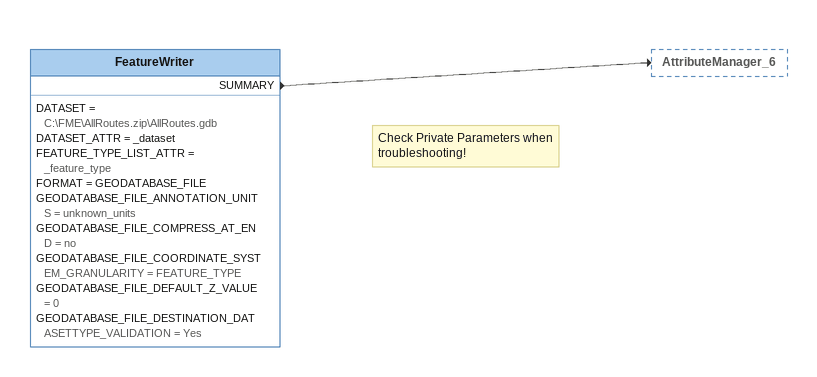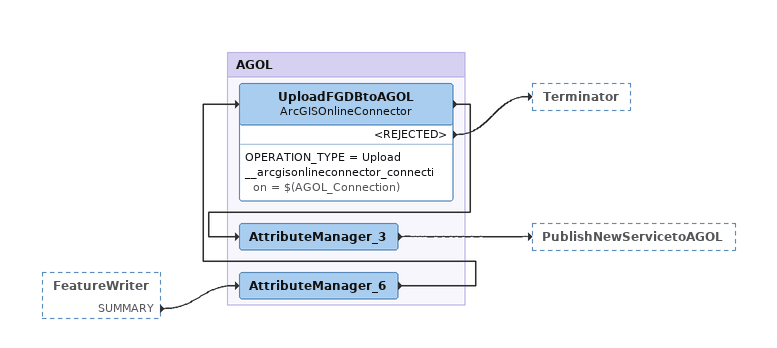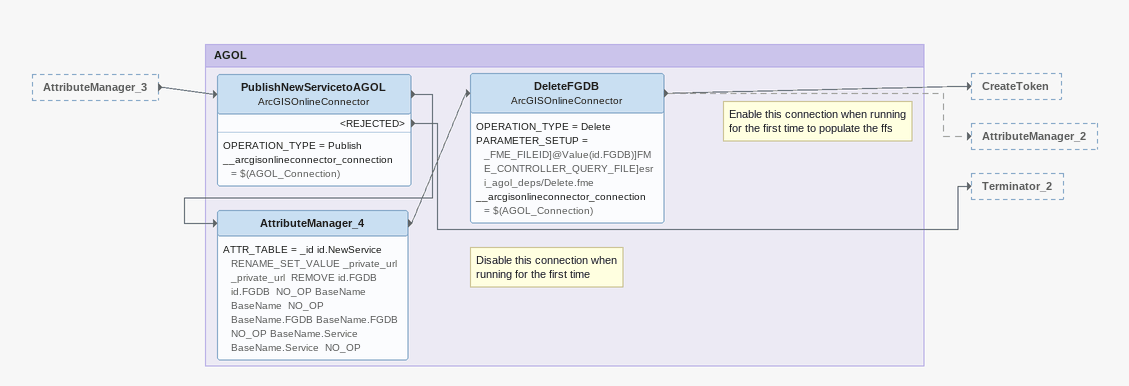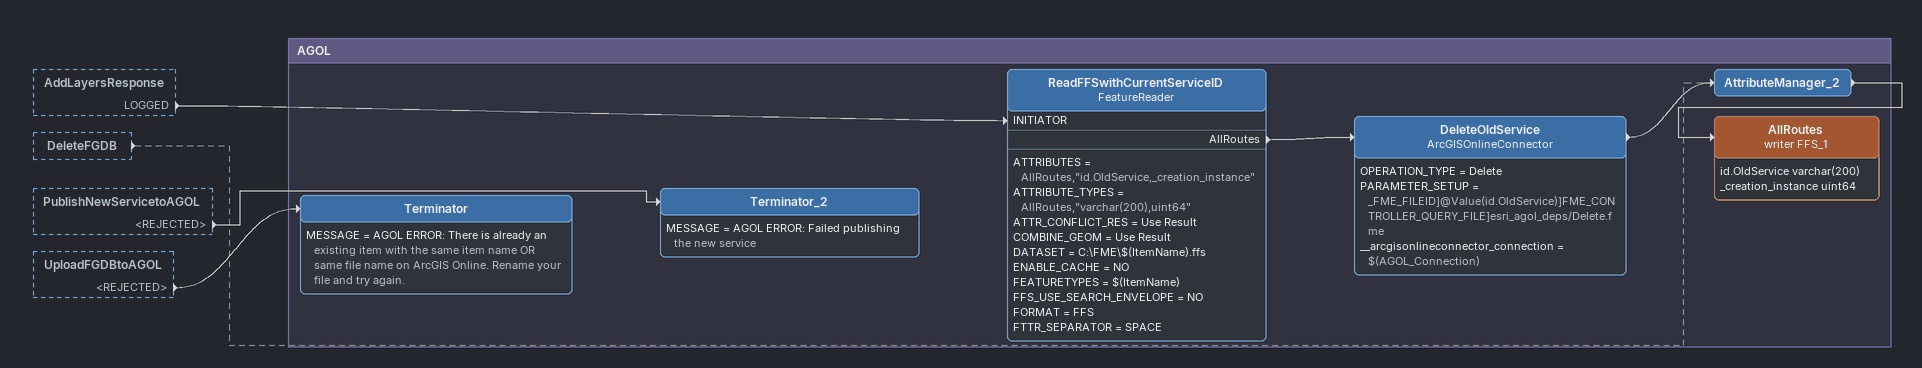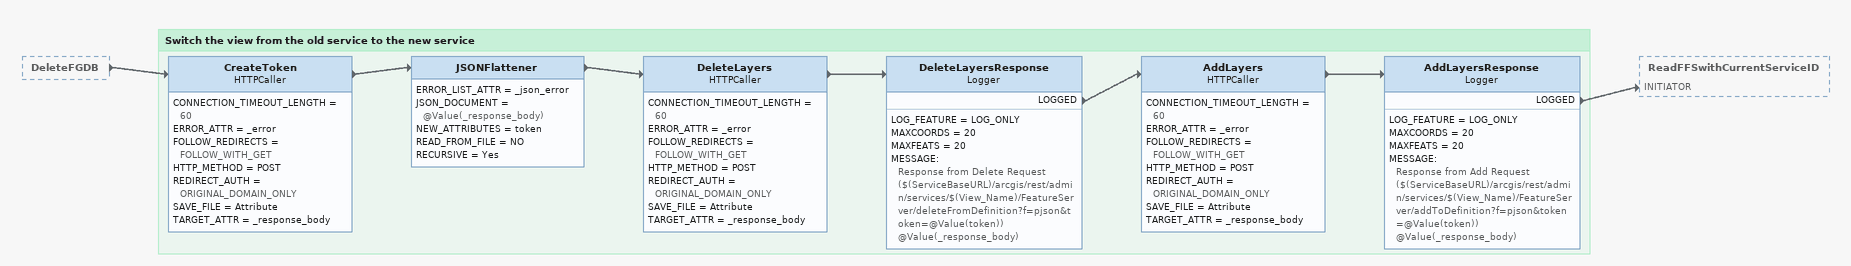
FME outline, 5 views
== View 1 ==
Note: Check Private Parameters when troubleshooting!
FeatureWriter
    DATASET = C:\FME\AllRoutes.zip\AllRoutes.gdb
    DATASET_ATTR = _dataset
    FEATURE_TYPE_LIST_ATTR = _feature_type
    FORMAT = GEODATABASE_FILE
    GEODATABASE_FILE_ANNOTATION_UNITS = unknown_units
    GEODATABASE_FILE_COMPRESS_AT_END = no
    GEODATABASE_FILE_COORDINATE_SYSTEM_GRANULARITY = FEATURE_TYPE
    GEODATABASE_FILE_DEFAULT_Z_VALUE = 0
    GEODATABASE_FILE_DESTINATION_DATASETTYPE_VALIDATION = Yes
    SUMMARY -> AttributeManager_6

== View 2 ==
FeatureWriter [outside]
    SUMMARY -> AttributeManager_6

Bookmark: AGOL
AttributeManager_6
    -> UploadFGDBtoAGOL
UploadFGDBtoAGOL: ArcGISOnlineConnector
    OPERATION_TYPE = Upload
    __arcgisonlineconnector_connection = $(AGOL_Connection)
    -> AttributeManager_3
    <REJECTED> -> Terminator
AttributeManager_3
    -> PublishNewServicetoAGOL

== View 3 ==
AttributeManager_3 [outside]
    -> PublishNewServicetoAGOL

Bookmark: AGOL
PublishNewServicetoAGOL: ArcGISOnlineConnector
    OPERATION_TYPE = Publish
    __arcgisonlineconnector_connection = $(AGOL_Connection)
    -> AttributeManager_4
    <REJECTED> -> Terminator_2
AttributeManager_4
    ATTR_TABLE = _id id.NewService  RENAME_SET_VALUE _private_url _private_url  REMOVE id.FGDB id.FGDB  NO_OP BaseName BaseName  NO_OP BaseName.FGDB BaseName.FGDB  NO_OP BaseName.Service BaseName.Service  NO_OP
    -> DeleteFGDB
Note: Disable this connection when running for the first time
Note: Enable this connection when running for the first time to populate the ffs
DeleteFGDB: ArcGISOnlineConnector
    OPERATION_TYPE = Delete
    PARAMETER_SETUP = _FME_FILEID]@Value(id.FGDB)]FME_CONTROLLER_QUERY_FILE]esri_agol_deps/Delete.fme
    __arcgisonlineconnector_connection = $(AGOL_Connection)
    -> CreateToken
    -> AttributeManager_2 [off]

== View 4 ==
AddLayersResponse [outside]
    LOGGED -> ReadFFSwithCurrentServiceID [INITIATOR]
DeleteFGDB [outside]
    -> AttributeManager_2 [off]
PublishNewServicetoAGOL [outside]
    <REJECTED> -> Terminator_2
UploadFGDBtoAGOL [outside]
    <REJECTED> -> Terminator

Bookmark: AGOL
ReadFFSwithCurrentServiceID: FeatureReader
    ATTRIBUTES = AllRoutes,"id.OldService,_creation_instance"
    ATTRIBUTE_TYPES = AllRoutes,"varchar(200),uint64"
    ATTR_CONFLICT_RES = Use Result
    COMBINE_GEOM = Use Result
    DATASET = C:\FME\$(ItemName).ffs
    ENABLE_CACHE = NO
    FEATURETYPES = $(ItemName)
    FFS_USE_SEARCH_ENVELOPE = NO
    FORMAT = FFS
    FTTR_SEPARATOR = SPACE
    AllRoutes -> DeleteOldService
DeleteOldService: ArcGISOnlineConnector
    OPERATION_TYPE = Delete
    PARAMETER_SETUP = _FME_FILEID]@Value(id.OldService)]FME_CONTROLLER_QUERY_FILE]esri_agol_deps/Delete.fme
    __arcgisonlineconnector_connection = $(AGOL_Connection)
    -> AttributeManager_2
AttributeManager_2
    -> AllRoutes (writer FFS_1)
AllRoutes (writer FFS_1)
    attributes: id.OldService varchar(200), _creation_instance uint64
Terminator_2
    MESSAGE = AGOL ERROR: Failed publishing the new service
Terminator
    MESSAGE = AGOL ERROR: There is already an existing item with the same item name OR same file name on ArcGIS Online. Rename your file and try again.

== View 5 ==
DeleteFGDB [outside]
    -> CreateToken

Bookmark: Switch the view from the old service to the new service
CreateToken: HTTPCaller
    CONNECTION_TIMEOUT_LENGTH = 60
    ERROR_ATTR = _error
    FOLLOW_REDIRECTS = FOLLOW_WITH_GET
    HTTP_METHOD = POST
    REDIRECT_AUTH = ORIGINAL_DOMAIN_ONLY
    SAVE_FILE = Attribute
    TARGET_ATTR = _response_body
    -> JSONFlattener
JSONFlattener
    ERROR_LIST_ATTR = _json_error
    JSON_DOCUMENT = @Value(_response_body)
    NEW_ATTRIBUTES = token
    READ_FROM_FILE = NO
    RECURSIVE = Yes
    -> DeleteLayers
DeleteLayers: HTTPCaller
    CONNECTION_TIMEOUT_LENGTH = 60
    ERROR_ATTR = _error
    FOLLOW_REDIRECTS = FOLLOW_WITH_GET
    HTTP_METHOD = POST
    REDIRECT_AUTH = ORIGINAL_DOMAIN_ONLY
    SAVE_FILE = Attribute
    TARGET_ATTR = _response_body
    -> DeleteLayersResponse
DeleteLayersResponse: Logger
    LOG_FEATURE = LOG_ONLY
    MAXCOORDS = 20
    MAXFEATS = 20
    MESSAGE:
      Response from Delete Request ($(ServiceBaseURL)/arcgis/rest/admin/services/$(View_Name)/FeatureServer/deleteFromDefinition?f=pjson&token=@Value(token))
      @Value(_response_body)
    LOGGED -> AddLayers
AddLayers: HTTPCaller
    CONNECTION_TIMEOUT_LENGTH = 60
    ERROR_ATTR = _error
    FOLLOW_REDIRECTS = FOLLOW_WITH_GET
    HTTP_METHOD = POST
    REDIRECT_AUTH = ORIGINAL_DOMAIN_ONLY
    SAVE_FILE = Attribute
    TARGET_ATTR = _response_body
    -> AddLayersResponse
AddLayersResponse: Logger
    LOG_FEATURE = LOG_ONLY
    MAXCOORDS = 20
    MAXFEATS = 20
    MESSAGE:
      Response from Add Request ($(ServiceBaseURL)/arcgis/rest/admin/services/$(View_Name)/FeatureServer/addToDefinition?f=pjson&token=@Value(token))
      @Value(_response_body)
    LOGGED -> ReadFFSwithCurrentServiceID [INITIATOR]
